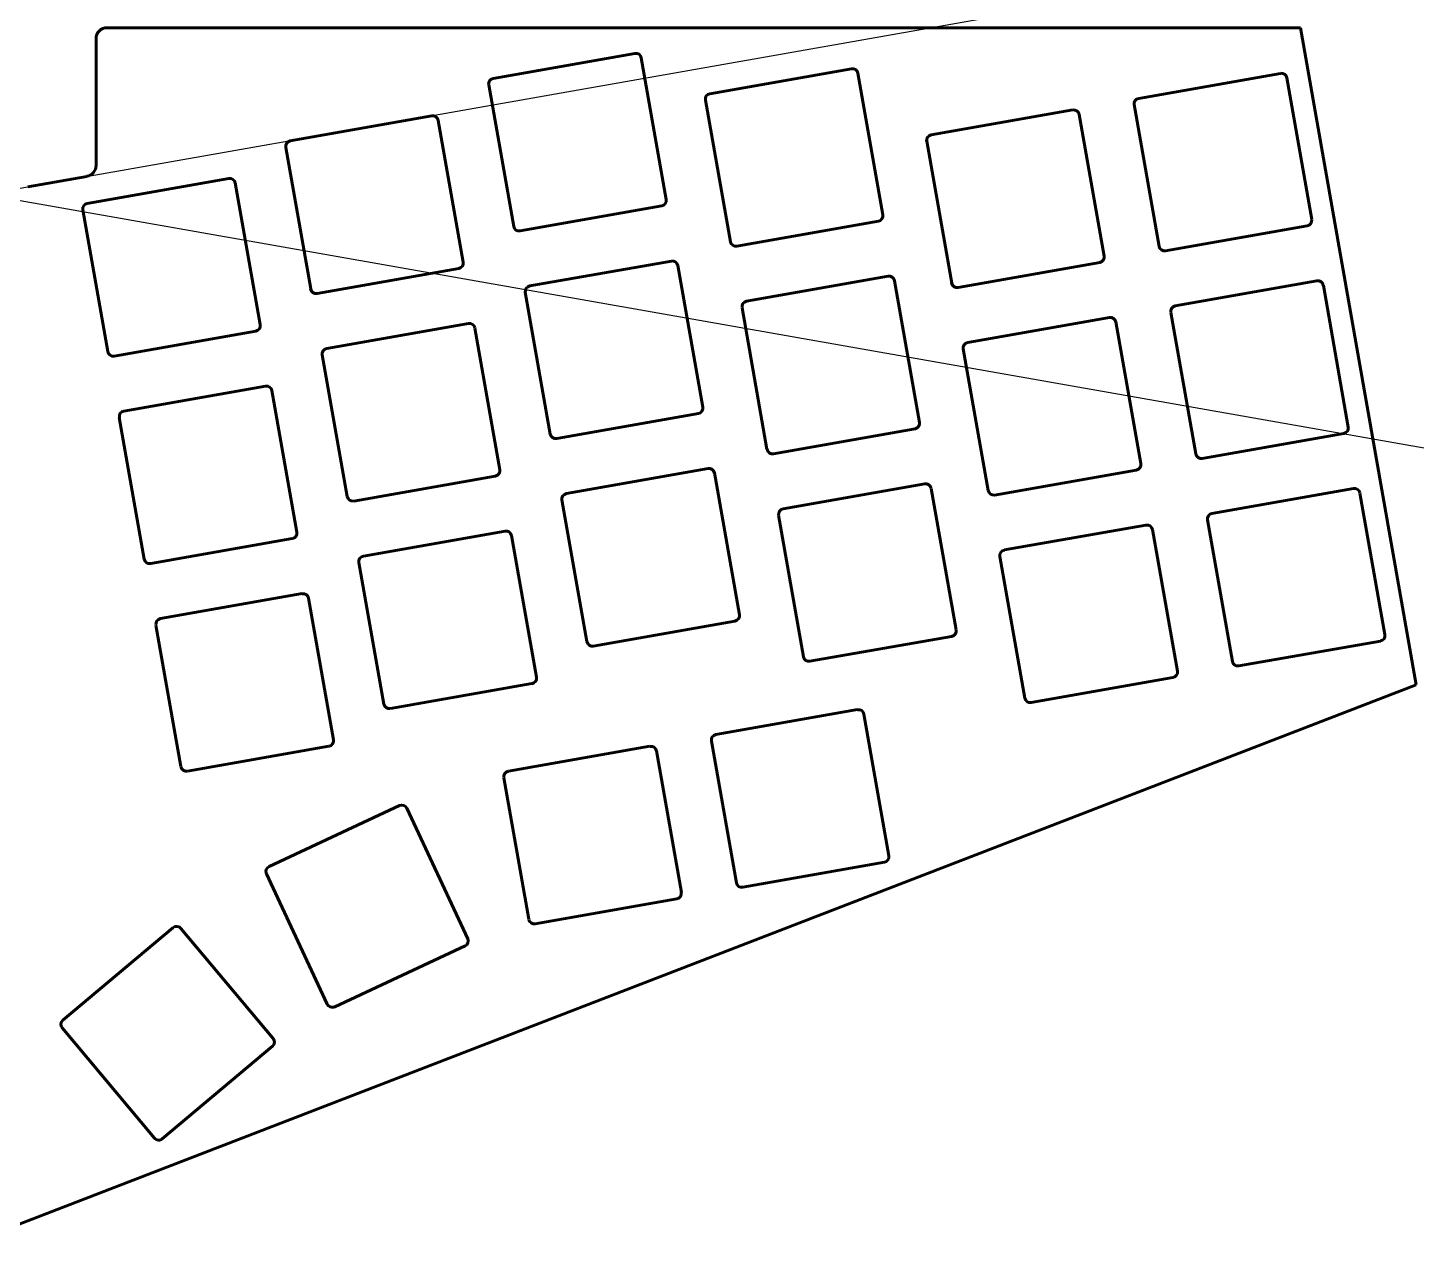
# Model space of a CAD drawing. Header units: millimetres. Extents: x -10 to 248, y -109 to 0.
# Drawn here: x 122.7 to 248.2, y -109.3 to 0 of the extents above; entities that cross this region are included whole.
import ezdxf

# ---------------------------------------------------------------- set-up
doc = ezdxf.new("R2010")
doc.units = ezdxf.units.MM
doc.linetypes.add('K5LT_BASIC', pattern=[0])
doc.layers.add('Слой 2', color=7, linetype='Continuous')
doc.layers.add('Слой 3', color=7, linetype='Continuous')
doc.layers.get('0').off()

# ---------------------------------------------------------------- blocks, each defined once
blk = doc.blocks.new('U0')
at = {"color": 150, "linetype": 'K5LT_BASIC', "lineweight": 60, "true_color": 0x0080ff}
for p, q in [((226.41, -25.14), (239.22, -22.88)), ((239.8, -23.28), (242.05, -36.09)), ((228.27, -38.52), (226.01, -25.72)), ((241.65, -36.67), (228.85, -38.92))]:
    blk.add_line(p, q, dxfattribs=at)
for centre, start, end in [((239.3, -23.37), 10, 100), ((226.5, -25.63), 100, 190), ((241.56, -36.17), 280, 10), ((228.76, -38.43), 190, 280)]:
    blk.add_arc(centre, 0.5, start, end, dxfattribs=at)
blk = doc.blocks.new('U1')
at = {"color": 150, "linetype": 'K5LT_BASIC', "lineweight": 60, "true_color": 0x0080ff}
for p, q in [((207.65, -28.44), (220.46, -26.19)), ((221.04, -26.59), (223.29, -39.39)), ((209.51, -41.83), (207.25, -29.02)), ((222.89, -39.97), (210.08, -42.23))]:
    blk.add_line(p, q, dxfattribs=at)
for centre, start, end in [((220.54, -26.68), 10, 100), ((207.74, -28.94), 100, 190), ((222.8, -39.48), 280, 10), ((210, -41.74), 190, 280)]:
    blk.add_arc(centre, 0.5, start, end, dxfattribs=at)
blk = doc.blocks.new('U2')
at = {"color": 150, "linetype": 'K5LT_BASIC', "lineweight": 60, "true_color": 0x0080ff}
for p, q in [((187.65, -24.72), (200.45, -22.46)), ((201.03, -22.87), (203.29, -35.67)), ((189.5, -38.1), (187.25, -25.3)), ((202.89, -36.25), (190.08, -38.5))]:
    blk.add_line(p, q, dxfattribs=at)
for centre, start, end in [((200.54, -22.95), 10, 100), ((187.74, -25.21), 100, 190), ((202.8, -35.75), 280, 10), ((190, -38.01), 190, 280)]:
    blk.add_arc(centre, 0.5, start, end, dxfattribs=at)
blk = doc.blocks.new('U3')
at = {"color": 150, "linetype": 'K5LT_BASIC', "lineweight": 60, "true_color": 0x0080ff}
for p, q in [((168.06, -23.33), (180.87, -21.08)), ((181.45, -21.48), (183.7, -34.29)), ((169.92, -36.72), (167.66, -23.91)), ((183.3, -34.86), (170.5, -37.12))]:
    blk.add_line(p, q, dxfattribs=at)
for centre, start, end in [((180.95, -21.57), 10, 100), ((168.15, -23.83), 100, 190), ((183.21, -34.37), 280, 10), ((170.41, -36.63), 190, 280)]:
    blk.add_arc(centre, 0.5, start, end, dxfattribs=at)
blk = doc.blocks.new('U4')
at = {"color": 150, "linetype": 'K5LT_BASIC', "lineweight": 60, "true_color": 0x0080ff}
for p, q in [((149.72, -28.99), (162.52, -26.73)), ((163.1, -27.14), (165.36, -39.94)), ((151.57, -42.37), (149.31, -29.57)), ((164.95, -40.52), (152.15, -42.78))]:
    blk.add_line(p, q, dxfattribs=at)
for centre, start, end in [((162.61, -27.22), 10, 100), ((149.8, -29.48), 100, 190), ((164.86, -40.03), 280, 10), ((152.06, -42.28), 190, 280)]:
    blk.add_arc(centre, 0.5, start, end, dxfattribs=at)
blk = doc.blocks.new('U5')
at = {"color": 150, "linetype": 'K5LT_BASIC', "lineweight": 60, "true_color": 0x0080ff}
for p, q in [((131.37, -34.64), (144.17, -32.38)), ((144.75, -32.79), (147.01, -45.59)), ((133.22, -48.02), (130.96, -35.22)), ((146.6, -46.17), (133.8, -48.43))]:
    blk.add_line(p, q, dxfattribs=at)
for centre, start, end in [((144.26, -32.88), 10, 100), ((131.46, -35.13), 100, 190), ((146.52, -45.68), 280, 10), ((133.71, -47.94), 190, 280)]:
    blk.add_arc(centre, 0.5, start, end, dxfattribs=at)
blk = doc.blocks.new('U6')
at = {"color": 150, "linetype": 'K5LT_BASIC', "lineweight": 60, "true_color": 0x0080ff}
for p, q in [((229.72, -43.9), (242.52, -41.64)), ((243.1, -42.05), (245.36, -54.85)), ((231.57, -57.28), (229.32, -44.48)), ((244.96, -55.43), (232.15, -57.68))]:
    blk.add_line(p, q, dxfattribs=at)
for centre, start, end in [((242.61, -42.13), 10, 100), ((229.81, -44.39), 100, 190), ((244.87, -54.93), 280, 10), ((232.07, -57.19), 190, 280)]:
    blk.add_arc(centre, 0.5, start, end, dxfattribs=at)
blk = doc.blocks.new('U7')
at = {"color": 150, "linetype": 'K5LT_BASIC', "lineweight": 60, "true_color": 0x0080ff}
for p, q in [((210.96, -47.2), (223.76, -44.95)), ((224.34, -45.35), (226.6, -58.16)), ((212.81, -60.59), (210.56, -47.78)), ((226.19, -58.73), (213.39, -60.99))]:
    blk.add_line(p, q, dxfattribs=at)
for centre, start, end in [((223.85, -45.44), 10, 100), ((211.05, -47.7), 100, 190), ((226.11, -58.24), 280, 10), ((213.31, -60.5), 190, 280)]:
    blk.add_arc(centre, 0.5, start, end, dxfattribs=at)
blk = doc.blocks.new('U8')
at = {"color": 150, "linetype": 'K5LT_BASIC', "lineweight": 60, "true_color": 0x0080ff}
for p, q in [((190.96, -43.48), (203.76, -41.22)), ((204.34, -41.63), (206.6, -54.43)), ((192.81, -56.86), (190.55, -44.06)), ((206.19, -55.01), (193.39, -57.26))]:
    blk.add_line(p, q, dxfattribs=at)
for centre, start, end in [((203.85, -41.71), 10, 100), ((191.05, -43.97), 100, 190), ((206.11, -54.52), 280, 10), ((193.3, -56.77), 190, 280)]:
    blk.add_arc(centre, 0.5, start, end, dxfattribs=at)
blk = doc.blocks.new('U9')
at = {"color": 150, "linetype": 'K5LT_BASIC', "lineweight": 60, "true_color": 0x0080ff}
for p, q in [((171.37, -42.1), (184.18, -39.84)), ((184.75, -40.24), (187.01, -53.05)), ((173.22, -55.48), (170.97, -42.67)), ((186.61, -53.63), (173.8, -55.88))]:
    blk.add_line(p, q, dxfattribs=at)
for centre, start, end in [((184.26, -40.33), 10, 100), ((171.46, -42.59), 100, 190), ((186.52, -53.13), 280, 10), ((173.72, -55.39), 190, 280)]:
    blk.add_arc(centre, 0.5, start, end, dxfattribs=at)
blk = doc.blocks.new('U10')
at = {"color": 150, "linetype": 'K5LT_BASIC', "lineweight": 60, "true_color": 0x0080ff}
for p, q in [((153.03, -47.75), (165.83, -45.49)), ((166.41, -45.9), (168.66, -58.7)), ((154.88, -61.13), (152.62, -48.33)), ((168.26, -59.28), (155.46, -61.54))]:
    blk.add_line(p, q, dxfattribs=at)
for centre, start, end in [((165.91, -45.98), 10, 100), ((153.11, -48.24), 100, 190), ((168.17, -58.79), 280, 10), ((155.37, -61.04), 190, 280)]:
    blk.add_arc(centre, 0.5, start, end, dxfattribs=at)
blk = doc.blocks.new('U11')
at = {"color": 150, "linetype": 'K5LT_BASIC', "lineweight": 60, "true_color": 0x0080ff}
for p, q in [((134.68, -53.4), (147.48, -51.14)), ((148.06, -51.55), (150.32, -64.35)), ((136.53, -66.78), (134.27, -53.98)), ((149.91, -64.93), (137.11, -67.19))]:
    blk.add_line(p, q, dxfattribs=at)
for centre, start, end in [((147.57, -51.64), 10, 100), ((134.77, -53.89), 100, 190), ((149.83, -64.44), 280, 10), ((137.02, -66.7), 190, 280)]:
    blk.add_arc(centre, 0.5, start, end, dxfattribs=at)
blk = doc.blocks.new('U12')
at = {"color": 150, "linetype": 'K5LT_BASIC', "lineweight": 60, "true_color": 0x0080ff}
for p, q in [((223.11, -6.38), (235.91, -4.12)), ((236.49, -4.52), (238.75, -17.33)), ((224.96, -19.76), (222.7, -6.95)), ((238.34, -17.91), (225.54, -20.16))]:
    blk.add_line(p, q, dxfattribs=at)
for centre, start, end in [((236, -4.61), 10, 100), ((223.19, -6.87), 100, 190), ((238.25, -17.41), 280, 10), ((225.45, -19.67), 190, 280)]:
    blk.add_arc(centre, 0.5, start, end, dxfattribs=at)
blk = doc.blocks.new('U13')
at = {"color": 150, "linetype": 'K5LT_BASIC', "lineweight": 60, "true_color": 0x0080ff}
for p, q in [((204.35, -9.68), (217.15, -7.43)), ((217.73, -7.83), (219.98, -20.63)), ((206.2, -23.07), (203.94, -10.26)), ((219.58, -21.21), (206.78, -23.47))]:
    blk.add_line(p, q, dxfattribs=at)
for centre, start, end in [((217.23, -7.92), 10, 100), ((204.43, -10.18), 100, 190), ((219.49, -20.72), 280, 10), ((206.69, -22.98), 190, 280)]:
    blk.add_arc(centre, 0.5, start, end, dxfattribs=at)
blk = doc.blocks.new('U14')
at = {"color": 150, "linetype": 'K5LT_BASIC', "lineweight": 60, "true_color": 0x0080ff}
for p, q in [((184.34, -5.96), (197.15, -3.7)), ((197.73, -4.1), (199.98, -16.91)), ((186.2, -19.34), (183.94, -6.54)), ((199.58, -17.49), (186.78, -19.74))]:
    blk.add_line(p, q, dxfattribs=at)
for centre, start, end in [((197.23, -4.19), 10, 100), ((184.43, -6.45), 100, 190), ((199.49, -16.99), 280, 10), ((186.69, -19.25), 190, 280)]:
    blk.add_arc(centre, 0.5, start, end, dxfattribs=at)
blk = doc.blocks.new('U15')
at = {"color": 150, "linetype": 'K5LT_BASIC', "lineweight": 60, "true_color": 0x0080ff}
for p, q in [((164.76, -4.57), (177.56, -2.32)), ((178.14, -2.72), (180.4, -15.52)), ((166.61, -17.96), (164.35, -5.15)), ((179.99, -16.1), (167.19, -18.36))]:
    blk.add_line(p, q, dxfattribs=at)
for centre, start, end in [((177.65, -2.81), 10, 100), ((164.84, -5.07), 100, 190), ((179.9, -15.61), 280, 10), ((167.1, -17.87), 190, 280)]:
    blk.add_arc(centre, 0.5, start, end, dxfattribs=at)
blk = doc.blocks.new('U16')
at = {"color": 150, "linetype": 'K5LT_BASIC', "lineweight": 60, "true_color": 0x0080ff}
for p, q in [((146.41, -10.23), (159.21, -7.97)), ((159.79, -8.38), (162.05, -21.18)), ((148.26, -23.61), (146, -10.81)), ((161.64, -21.76), (148.84, -24.01))]:
    blk.add_line(p, q, dxfattribs=at)
for centre, start, end in [((159.3, -8.46), 10, 100), ((146.5, -10.72), 100, 190), ((161.56, -21.26), 280, 10), ((148.75, -23.52), 190, 280)]:
    blk.add_arc(centre, 0.5, start, end, dxfattribs=at)
blk = doc.blocks.new('U17')
at = {"color": 150, "linetype": 'K5LT_BASIC', "lineweight": 60, "true_color": 0x0080ff}
for p, q in [((128.06, -15.88), (140.87, -13.62)), ((141.44, -14.03), (143.7, -26.83)), ((129.91, -29.26), (127.66, -16.46)), ((143.3, -27.41), (130.49, -29.67))]:
    blk.add_line(p, q, dxfattribs=at)
for centre, start, end in [((140.95, -14.12), 10, 100), ((128.15, -16.37), 100, 190), ((143.21, -26.92), 280, 10), ((130.41, -29.18), 190, 280)]:
    blk.add_arc(centre, 0.5, start, end, dxfattribs=at)
blk = doc.blocks.new('U18')
at = {"color": 150, "linetype": 'K5LT_BASIC', "lineweight": 60, "true_color": 0x0080ff}
for p, q in [((166.13, -67.2), (178.93, -64.94)), ((179.51, -65.35), (181.77, -78.15)), ((167.98, -80.58), (165.72, -67.78)), ((181.36, -78.73), (168.56, -80.99))]:
    blk.add_line(p, q, dxfattribs=at)
for centre, start, end in [((179.02, -65.44), 10, 100), ((166.21, -67.69), 100, 190), ((181.27, -78.24), 280, 10), ((168.47, -80.5), 190, 280)]:
    blk.add_arc(centre, 0.5, start, end, dxfattribs=at)
blk = doc.blocks.new('U19')
at = {"color": 150, "linetype": 'K5LT_BASIC', "lineweight": 60, "true_color": 0x0080ff}
for p, q in [((144.51, -75.8), (156.29, -70.3)), ((156.96, -70.54), (162.45, -82.33)), ((149.76, -88.24), (144.27, -76.46)), ((162.21, -82.99), (150.43, -88.48))]:
    blk.add_line(p, q, dxfattribs=at)
for centre, start, end in [((156.5, -70.75), 25, 115), ((144.72, -76.25), 115, 205), ((162, -82.54), 295, 25), ((150.22, -88.03), 205, 295)]:
    blk.add_arc(centre, 0.5, start, end, dxfattribs=at)
blk = doc.blocks.new('U20')
at = {"color": 150, "linetype": 'K5LT_BASIC', "lineweight": 60, "true_color": 0x0080ff}
for p, q in [((125.85, -89.69), (135.81, -81.34)), ((136.52, -81.4), (144.87, -91.36)), ((134.15, -100.36), (125.79, -90.4)), ((144.81, -92.06), (134.85, -100.42))]:
    blk.add_line(p, q, dxfattribs=at)
for centre, start, end in [((136.13, -81.72), 40, 130), ((126.18, -90.08), 130, 220), ((144.49, -91.68), 310, 40), ((134.53, -100.03), 220, 310)]:
    blk.add_arc(centre, 0.5, start, end, dxfattribs=at)
blk = doc.blocks.new('U21')
at = {"color": 150, "linetype": 'K5LT_BASIC', "lineweight": 60, "true_color": 0x0080ff}
for p, q in [((184.89, -63.89), (197.69, -61.63)), ((198.27, -62.04), (200.53, -74.84)), ((186.74, -77.27), (184.48, -64.47)), ((200.12, -75.42), (187.32, -77.68))]:
    blk.add_line(p, q, dxfattribs=at)
for centre, start, end in [((197.78, -62.13), 10, 100), ((184.97, -64.38), 100, 190), ((200.03, -74.93), 280, 10), ((187.23, -77.19), 190, 280)]:
    blk.add_arc(centre, 0.5, start, end, dxfattribs=at)
blk = doc.blocks.new('U44')
at = {"color": 150, "linetype": 'K5LT_BASIC', "lineweight": 60, "true_color": 0x0080ff}
for p, q in [((112.77, -32.21), (124.95, -32.21)), ((109.11, -48.21), (111.79, -33.04)), ((125.93, -33.04), (128.61, -48.21)), ((109.11, -48.21), (109.11, -82.21)), ((128.61, -82.21), (128.61, -48.21)), ((109.11, -82.21), (128.61, -82.21))]:
    blk.add_line(p, q, dxfattribs=at)
for centre, start, end in [((112.77, -33.21), 90, 170), ((124.95, -33.21), 10, 90)]:
    blk.add_arc(centre, 1, start, end, dxfattribs=at)
blk = doc.blocks.new('U92')
at = {"layer": 'Слой 3', "color": 150, "linetype": 'K5LT_BASIC', "lineweight": 60, "true_color": 0x0080ff}
for p, q in [((226.41, -25.14), (239.22, -22.88)), ((239.8, -23.28), (242.05, -36.09)), ((228.27, -38.52), (226.01, -25.72)), ((241.65, -36.67), (228.85, -38.92))]:
    blk.add_line(p, q, dxfattribs=at)
for centre, start, end in [((239.3, -23.37), 10, 100), ((226.5, -25.63), 100, 190), ((241.56, -36.17), 280, 10), ((228.76, -38.43), 190, 280)]:
    blk.add_arc(centre, 0.5, start, end, dxfattribs=at)
blk = doc.blocks.new('U93')
at = {"layer": 'Слой 3', "color": 150, "linetype": 'K5LT_BASIC', "lineweight": 60, "true_color": 0x0080ff}
for p, q in [((207.65, -28.44), (220.46, -26.19)), ((221.04, -26.59), (223.29, -39.39)), ((209.51, -41.83), (207.25, -29.02)), ((222.89, -39.97), (210.08, -42.23))]:
    blk.add_line(p, q, dxfattribs=at)
for centre, start, end in [((220.54, -26.68), 10, 100), ((207.74, -28.94), 100, 190), ((222.8, -39.48), 280, 10), ((210, -41.74), 190, 280)]:
    blk.add_arc(centre, 0.5, start, end, dxfattribs=at)
blk = doc.blocks.new('U94')
at = {"layer": 'Слой 3', "color": 150, "linetype": 'K5LT_BASIC', "lineweight": 60, "true_color": 0x0080ff}
for p, q in [((187.65, -24.72), (200.45, -22.46)), ((201.03, -22.87), (203.29, -35.67)), ((189.5, -38.1), (187.25, -25.3)), ((202.89, -36.25), (190.08, -38.5))]:
    blk.add_line(p, q, dxfattribs=at)
for centre, start, end in [((200.54, -22.95), 10, 100), ((187.74, -25.21), 100, 190), ((202.8, -35.75), 280, 10), ((190, -38.01), 190, 280)]:
    blk.add_arc(centre, 0.5, start, end, dxfattribs=at)
blk = doc.blocks.new('U95')
at = {"layer": 'Слой 3', "color": 150, "linetype": 'K5LT_BASIC', "lineweight": 60, "true_color": 0x0080ff}
for p, q in [((168.06, -23.33), (180.87, -21.08)), ((181.45, -21.48), (183.7, -34.29)), ((169.92, -36.72), (167.66, -23.91)), ((183.3, -34.86), (170.5, -37.12))]:
    blk.add_line(p, q, dxfattribs=at)
for centre, start, end in [((180.95, -21.57), 10, 100), ((168.15, -23.83), 100, 190), ((183.21, -34.37), 280, 10), ((170.41, -36.63), 190, 280)]:
    blk.add_arc(centre, 0.5, start, end, dxfattribs=at)
blk = doc.blocks.new('U96')
at = {"layer": 'Слой 3', "color": 150, "linetype": 'K5LT_BASIC', "lineweight": 60, "true_color": 0x0080ff}
for p, q in [((149.72, -28.99), (162.52, -26.73)), ((163.1, -27.14), (165.36, -39.94)), ((151.57, -42.37), (149.31, -29.57)), ((164.95, -40.52), (152.15, -42.78))]:
    blk.add_line(p, q, dxfattribs=at)
for centre, start, end in [((162.61, -27.22), 10, 100), ((149.8, -29.48), 100, 190), ((164.86, -40.03), 280, 10), ((152.06, -42.28), 190, 280)]:
    blk.add_arc(centre, 0.5, start, end, dxfattribs=at)
blk = doc.blocks.new('U97')
at = {"layer": 'Слой 3', "color": 150, "linetype": 'K5LT_BASIC', "lineweight": 60, "true_color": 0x0080ff}
for p, q in [((131.37, -34.64), (144.17, -32.38)), ((144.75, -32.79), (147.01, -45.59)), ((133.22, -48.02), (130.96, -35.22)), ((146.6, -46.17), (133.8, -48.43))]:
    blk.add_line(p, q, dxfattribs=at)
for centre, start, end in [((144.26, -32.88), 10, 100), ((131.46, -35.13), 100, 190), ((146.52, -45.68), 280, 10), ((133.71, -47.94), 190, 280)]:
    blk.add_arc(centre, 0.5, start, end, dxfattribs=at)
blk = doc.blocks.new('U98')
at = {"layer": 'Слой 3', "color": 150, "linetype": 'K5LT_BASIC', "lineweight": 60, "true_color": 0x0080ff}
for p, q in [((229.72, -43.9), (242.52, -41.64)), ((243.1, -42.05), (245.36, -54.85)), ((231.57, -57.28), (229.32, -44.48)), ((244.96, -55.43), (232.15, -57.68))]:
    blk.add_line(p, q, dxfattribs=at)
for centre, start, end in [((242.61, -42.13), 10, 100), ((229.81, -44.39), 100, 190), ((244.87, -54.93), 280, 10), ((232.07, -57.19), 190, 280)]:
    blk.add_arc(centre, 0.5, start, end, dxfattribs=at)
blk = doc.blocks.new('U99')
at = {"layer": 'Слой 3', "color": 150, "linetype": 'K5LT_BASIC', "lineweight": 60, "true_color": 0x0080ff}
for p, q in [((210.96, -47.2), (223.76, -44.95)), ((224.34, -45.35), (226.6, -58.16)), ((212.81, -60.59), (210.56, -47.78)), ((226.19, -58.73), (213.39, -60.99))]:
    blk.add_line(p, q, dxfattribs=at)
for centre, start, end in [((223.85, -45.44), 10, 100), ((211.05, -47.7), 100, 190), ((226.11, -58.24), 280, 10), ((213.31, -60.5), 190, 280)]:
    blk.add_arc(centre, 0.5, start, end, dxfattribs=at)
blk = doc.blocks.new('U100')
at = {"layer": 'Слой 3', "color": 150, "linetype": 'K5LT_BASIC', "lineweight": 60, "true_color": 0x0080ff}
for p, q in [((190.96, -43.48), (203.76, -41.22)), ((204.34, -41.63), (206.6, -54.43)), ((192.81, -56.86), (190.55, -44.06)), ((206.19, -55.01), (193.39, -57.26))]:
    blk.add_line(p, q, dxfattribs=at)
for centre, start, end in [((203.85, -41.71), 10, 100), ((191.05, -43.97), 100, 190), ((206.11, -54.52), 280, 10), ((193.3, -56.77), 190, 280)]:
    blk.add_arc(centre, 0.5, start, end, dxfattribs=at)
blk = doc.blocks.new('U101')
at = {"layer": 'Слой 3', "color": 150, "linetype": 'K5LT_BASIC', "lineweight": 60, "true_color": 0x0080ff}
for p, q in [((171.37, -42.1), (184.18, -39.84)), ((184.75, -40.24), (187.01, -53.05)), ((173.22, -55.48), (170.97, -42.67)), ((186.61, -53.63), (173.8, -55.88))]:
    blk.add_line(p, q, dxfattribs=at)
for centre, start, end in [((184.26, -40.33), 10, 100), ((171.46, -42.59), 100, 190), ((186.52, -53.13), 280, 10), ((173.72, -55.39), 190, 280)]:
    blk.add_arc(centre, 0.5, start, end, dxfattribs=at)
blk = doc.blocks.new('U102')
at = {"layer": 'Слой 3', "color": 150, "linetype": 'K5LT_BASIC', "lineweight": 60, "true_color": 0x0080ff}
for p, q in [((153.03, -47.75), (165.83, -45.49)), ((166.41, -45.9), (168.66, -58.7)), ((154.88, -61.13), (152.62, -48.33)), ((168.26, -59.28), (155.46, -61.54))]:
    blk.add_line(p, q, dxfattribs=at)
for centre, start, end in [((165.91, -45.98), 10, 100), ((153.11, -48.24), 100, 190), ((168.17, -58.79), 280, 10), ((155.37, -61.04), 190, 280)]:
    blk.add_arc(centre, 0.5, start, end, dxfattribs=at)
blk = doc.blocks.new('U103')
at = {"layer": 'Слой 3', "color": 150, "linetype": 'K5LT_BASIC', "lineweight": 60, "true_color": 0x0080ff}
for p, q in [((134.68, -53.4), (147.48, -51.14)), ((148.06, -51.55), (150.32, -64.35)), ((136.53, -66.78), (134.27, -53.98)), ((149.91, -64.93), (137.11, -67.19))]:
    blk.add_line(p, q, dxfattribs=at)
for centre, start, end in [((147.57, -51.64), 10, 100), ((134.77, -53.89), 100, 190), ((149.83, -64.44), 280, 10), ((137.02, -66.7), 190, 280)]:
    blk.add_arc(centre, 0.5, start, end, dxfattribs=at)
blk = doc.blocks.new('U104')
at = {"layer": 'Слой 3', "color": 150, "linetype": 'K5LT_BASIC', "lineweight": 60, "true_color": 0x0080ff}
for p, q in [((223.11, -6.38), (235.91, -4.12)), ((236.49, -4.52), (238.75, -17.33)), ((224.96, -19.76), (222.7, -6.95)), ((238.34, -17.91), (225.54, -20.16))]:
    blk.add_line(p, q, dxfattribs=at)
for centre, start, end in [((236, -4.61), 10, 100), ((223.19, -6.87), 100, 190), ((238.25, -17.41), 280, 10), ((225.45, -19.67), 190, 280)]:
    blk.add_arc(centre, 0.5, start, end, dxfattribs=at)
blk = doc.blocks.new('U105')
at = {"layer": 'Слой 3', "color": 150, "linetype": 'K5LT_BASIC', "lineweight": 60, "true_color": 0x0080ff}
for p, q in [((204.35, -9.68), (217.15, -7.43)), ((217.73, -7.83), (219.98, -20.63)), ((206.2, -23.07), (203.94, -10.26)), ((219.58, -21.21), (206.78, -23.47))]:
    blk.add_line(p, q, dxfattribs=at)
for centre, start, end in [((217.23, -7.92), 10, 100), ((204.43, -10.18), 100, 190), ((219.49, -20.72), 280, 10), ((206.69, -22.98), 190, 280)]:
    blk.add_arc(centre, 0.5, start, end, dxfattribs=at)
blk = doc.blocks.new('U106')
at = {"layer": 'Слой 3', "color": 150, "linetype": 'K5LT_BASIC', "lineweight": 60, "true_color": 0x0080ff}
for p, q in [((184.34, -5.96), (197.15, -3.7)), ((197.73, -4.1), (199.98, -16.91)), ((186.2, -19.34), (183.94, -6.54)), ((199.58, -17.49), (186.78, -19.74))]:
    blk.add_line(p, q, dxfattribs=at)
for centre, start, end in [((197.23, -4.19), 10, 100), ((184.43, -6.45), 100, 190), ((199.49, -16.99), 280, 10), ((186.69, -19.25), 190, 280)]:
    blk.add_arc(centre, 0.5, start, end, dxfattribs=at)
blk = doc.blocks.new('U107')
at = {"layer": 'Слой 3', "color": 150, "linetype": 'K5LT_BASIC', "lineweight": 60, "true_color": 0x0080ff}
for p, q in [((164.76, -4.57), (177.56, -2.32)), ((178.14, -2.72), (180.4, -15.52)), ((166.61, -17.96), (164.35, -5.15)), ((179.99, -16.1), (167.19, -18.36))]:
    blk.add_line(p, q, dxfattribs=at)
for centre, start, end in [((177.65, -2.81), 10, 100), ((164.84, -5.07), 100, 190), ((179.9, -15.61), 280, 10), ((167.1, -17.87), 190, 280)]:
    blk.add_arc(centre, 0.5, start, end, dxfattribs=at)
blk = doc.blocks.new('U108')
at = {"layer": 'Слой 3', "color": 150, "linetype": 'K5LT_BASIC', "lineweight": 60, "true_color": 0x0080ff}
for p, q in [((146.41, -10.23), (159.21, -7.97)), ((159.79, -8.38), (162.05, -21.18)), ((148.26, -23.61), (146, -10.81)), ((161.64, -21.76), (148.84, -24.01))]:
    blk.add_line(p, q, dxfattribs=at)
for centre, start, end in [((159.3, -8.46), 10, 100), ((146.5, -10.72), 100, 190), ((161.56, -21.26), 280, 10), ((148.75, -23.52), 190, 280)]:
    blk.add_arc(centre, 0.5, start, end, dxfattribs=at)
blk = doc.blocks.new('U109')
at = {"layer": 'Слой 3', "color": 150, "linetype": 'K5LT_BASIC', "lineweight": 60, "true_color": 0x0080ff}
for p, q in [((128.06, -15.88), (140.87, -13.62)), ((141.44, -14.03), (143.7, -26.83)), ((129.91, -29.26), (127.66, -16.46)), ((143.3, -27.41), (130.49, -29.67))]:
    blk.add_line(p, q, dxfattribs=at)
for centre, start, end in [((140.95, -14.12), 10, 100), ((128.15, -16.37), 100, 190), ((143.21, -26.92), 280, 10), ((130.41, -29.18), 190, 280)]:
    blk.add_arc(centre, 0.5, start, end, dxfattribs=at)
blk = doc.blocks.new('U110')
at = {"layer": 'Слой 3', "color": 150, "linetype": 'K5LT_BASIC', "lineweight": 60, "true_color": 0x0080ff}
for p, q in [((166.13, -67.2), (178.93, -64.94)), ((179.51, -65.35), (181.77, -78.15)), ((167.98, -80.58), (165.72, -67.78)), ((181.36, -78.73), (168.56, -80.99))]:
    blk.add_line(p, q, dxfattribs=at)
for centre, start, end in [((179.02, -65.44), 10, 100), ((166.21, -67.69), 100, 190), ((181.27, -78.24), 280, 10), ((168.47, -80.5), 190, 280)]:
    blk.add_arc(centre, 0.5, start, end, dxfattribs=at)
blk = doc.blocks.new('U111')
at = {"layer": 'Слой 3', "color": 150, "linetype": 'K5LT_BASIC', "lineweight": 60, "true_color": 0x0080ff}
for p, q in [((144.51, -75.8), (156.29, -70.3)), ((156.96, -70.54), (162.45, -82.33)), ((149.76, -88.24), (144.27, -76.46)), ((162.21, -82.99), (150.43, -88.48))]:
    blk.add_line(p, q, dxfattribs=at)
for centre, start, end in [((156.5, -70.75), 25, 115), ((144.72, -76.25), 115, 205), ((162, -82.54), 295, 25), ((150.22, -88.03), 205, 295)]:
    blk.add_arc(centre, 0.5, start, end, dxfattribs=at)
blk = doc.blocks.new('U112')
at = {"layer": 'Слой 3', "color": 150, "linetype": 'K5LT_BASIC', "lineweight": 60, "true_color": 0x0080ff}
for p, q in [((125.85, -89.69), (135.81, -81.34)), ((136.52, -81.4), (144.87, -91.36)), ((134.15, -100.36), (125.79, -90.4)), ((144.81, -92.06), (134.85, -100.42))]:
    blk.add_line(p, q, dxfattribs=at)
for centre, start, end in [((136.13, -81.72), 40, 130), ((126.18, -90.08), 130, 220), ((144.49, -91.68), 310, 40), ((134.53, -100.03), 220, 310)]:
    blk.add_arc(centre, 0.5, start, end, dxfattribs=at)
blk = doc.blocks.new('U113')
at = {"layer": 'Слой 3', "color": 150, "linetype": 'K5LT_BASIC', "lineweight": 60, "true_color": 0x0080ff}
for p, q in [((184.89, -63.89), (197.69, -61.63)), ((198.27, -62.04), (200.53, -74.84)), ((186.74, -77.27), (184.48, -64.47)), ((200.12, -75.42), (187.32, -77.68))]:
    blk.add_line(p, q, dxfattribs=at)
for centre, start, end in [((197.78, -62.13), 10, 100), ((184.97, -64.38), 100, 190), ((200.03, -74.93), 280, 10), ((187.23, -77.19), 190, 280)]:
    blk.add_arc(centre, 0.5, start, end, dxfattribs=at)

msp = doc.modelspace()

# ---------------------------------------------------------------- linework, layer by layer
at = {"layer": 'Слой 2', "color": 150, "linetype": 'K5LT_BASIC', "lineweight": 60, "true_color": 0x0080ff}
msp.add_line((128.86, -12.44), (128.86, -1), dxfattribs=at)
msp.add_arc((129.86, -1), 1, 90, 180, dxfattribs=at)
at = {"layer": 'Слой 3', "color": 150, "linetype": 'K5LT_BASIC', "lineweight": 60, "true_color": 0x0080ff}
for p, q in [((237.72, 0), (129.86, 0)), ((248.19, -59.38), (237.72, 0)), ((122.69, -14.37), (128.03, -13.43)), ((118.86, -109.31), (248.19, -59.38))]:
    msp.add_line(p, q, dxfattribs=at)
at = {"layer": 'Слой 3', "color": 232, "true_color": 0xc52b79}
for p, direction in [((127.86, -13.46), (0.984808, 0.173648)), ((109.86, -13.46), (0.984808, -0.173648))]:
    msp.add_xline(p, direction, dxfattribs=at)
at = {"layer": 'Слой 3', "color": 150, "linetype": 'K5LT_BASIC', "lineweight": 60, "true_color": 0x0080ff}
msp.add_arc((127.86, -12.44), 1, 280, 0, dxfattribs=at)

# ---------------------------------------------------------------- block references
for name in ['U15', 'U14', 'U12', 'U13', 'U16', 'U17', 'U3', 'U2', 'U0', 'U1', 'U4', 'U44', 'U5', 'U9', 'U8', 'U6', 'U7', 'U10', 'U11', 'U21', 'U18', 'U19', 'U20']:
    msp.add_blockref(name, (0, 0))
at = {"layer": 'Слой 3'}
for name in ['U107', 'U106', 'U104', 'U105', 'U108', 'U109', 'U95', 'U94', 'U92', 'U93', 'U96', 'U97', 'U101', 'U100', 'U98', 'U99', 'U102', 'U103', 'U113', 'U110', 'U111', 'U112']:
    msp.add_blockref(name, (0, 0), dxfattribs=at)

doc.saveas('drawing.dxf')
